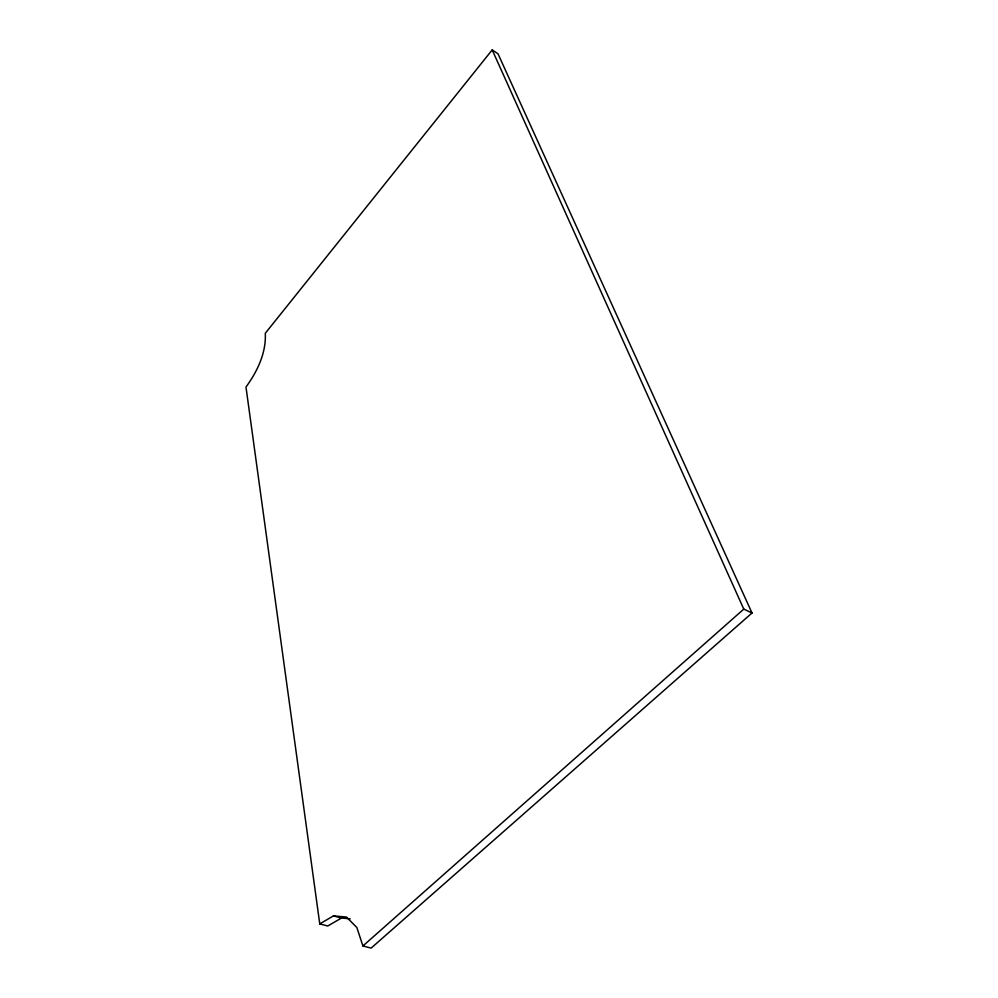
<?xml version="1.0" encoding="UTF-8"?>
<svg xmlns="http://www.w3.org/2000/svg" width="998" height="998" viewBox="0 0 998 998"><rect width="100%" height="100%" fill="white"/><g stroke="black" fill="none" stroke-linecap="round" stroke-linejoin="round"><path stroke-width="1.5" d="M319.759 923.911L333.432 915.902L346.443 917.05L356.847 927.491L362.91 945.979L371.144 948.1L752.018 612.997L498.002 53.78L492.201 49.9L265.293 333.282C266.316 352.918 257.284 371.518 245.982 387.037L319.759 923.911L327.756 926.007L341.466 918.048L350.173 918.821M362.91 945.979L743.784 609.104L752.018 612.997M333.432 915.902L341.466 918.048M492.201 49.9L743.784 609.104"/></g></svg>
